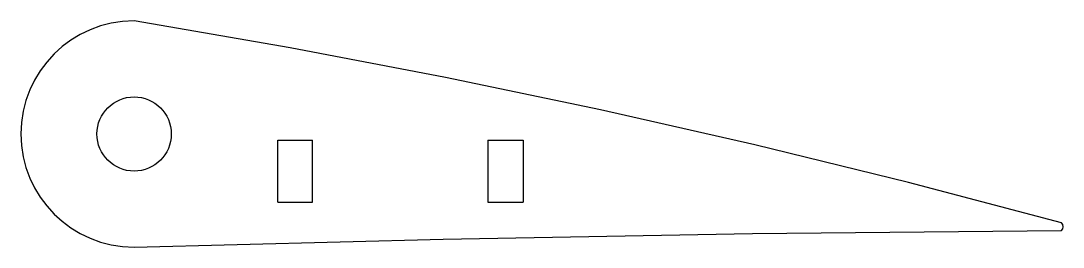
# Model space of a CAD drawing. Extents: x 165.9 to 250.1, y -1.7 to 16.6.
import ezdxf

# ---------------------------------------------------------------- set-up
doc = ezdxf.new("R2010")
doc.units = 0
doc.layers.get('0').update_dxf_attribs({"linetype": 'CONTINUOUS'})

msp = doc.modelspace()

# ---------------------------------------------------------------- linework, layer by layer
at = {"color": 7, "linetype": 'CONTINUOUS'}
for p, q in [((186.691, 6.994), (189.491, 6.994)), ((186.691, 1.994), (186.691, 6.994)), ((189.491, 1.994), (189.491, 6.994)), ((203.666, 6.994), (203.666, 1.994)), ((203.666, 6.994), (206.516, 6.994)), ((206.516, 6.994), (206.516, 1.994)), ((186.691, 1.994), (189.491, 1.994)), ((203.666, 1.994), (206.516, 1.994))]:
    msp.add_line(p, q, dxfattribs=at)
at = {"color": 7, "linetype": 'CONTINUOUS', "flags": 128}
for points in [[(250, 0.315), (237.64, 3.578), (225.224, 6.622), (212.757, 9.45), (200.244, 12.065), (187.687, 14.464), (175.091, 16.645)], [(175.091, -1.657), (200.057, -1.001), (225.027, -0.563), (250, -0.315)]]:
    msp.add_lwpolyline(points, dxfattribs=at)
at = {"color": 7, "linetype": 'CONTINUOUS'}
msp.add_circle((175.091, 7.494), 3, dxfattribs=at)
for centre, radius, start, end in [((175.091, 7.494), 9.151, 90, 270), ((249.685, 0), 0.445, 315, 45)]:
    msp.add_arc(centre, radius, start, end, dxfattribs=at)

doc.saveas('drawing.dxf')
